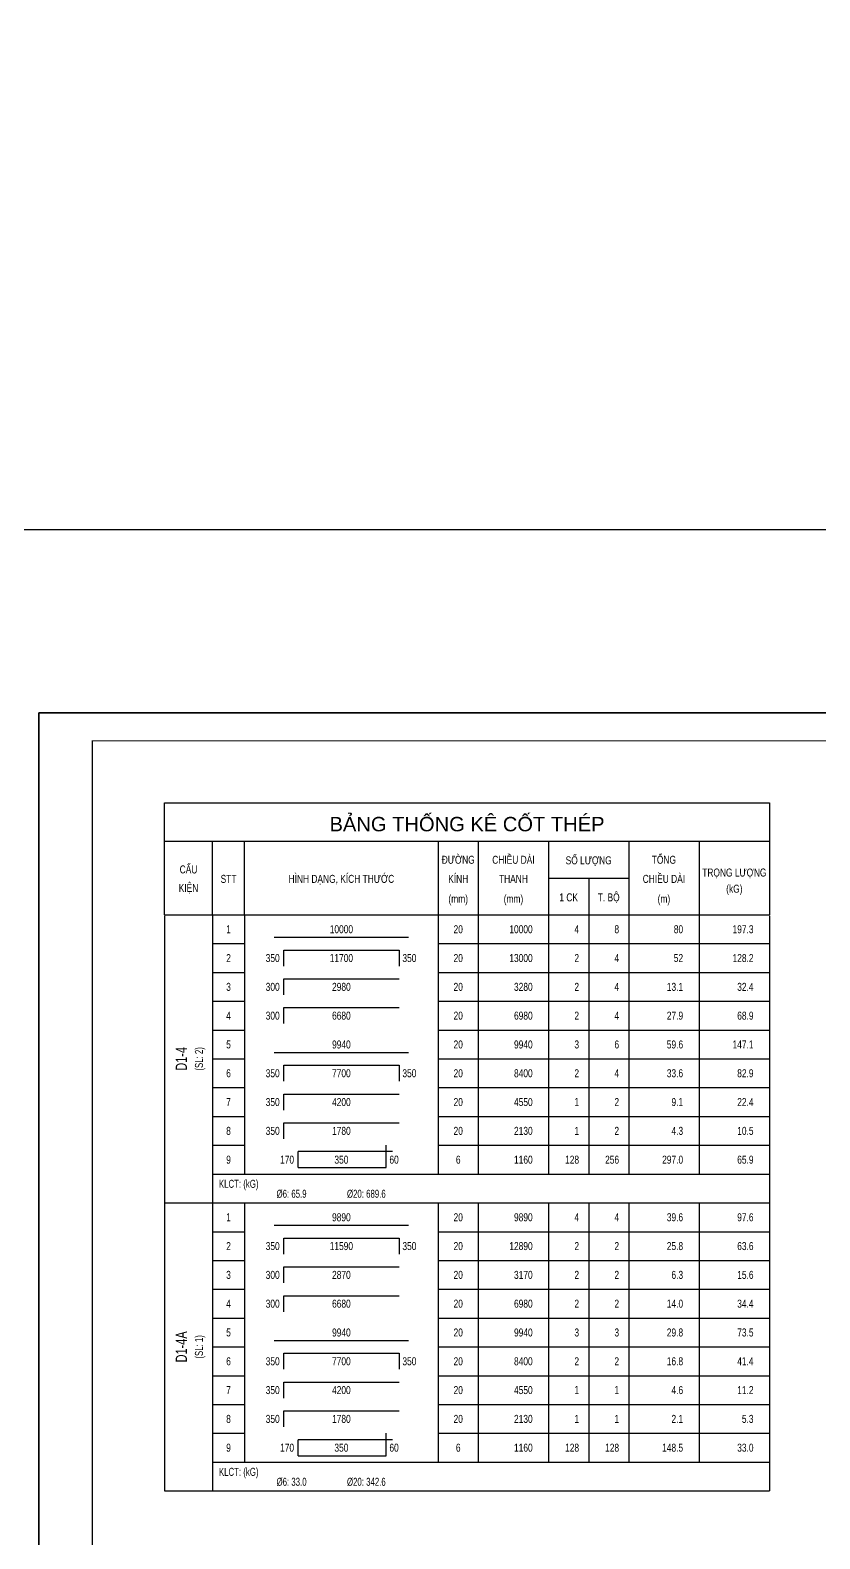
# Model space of a CAD drawing. Extents: x -2098986 to 943, y -1296280 to 73591.
# Drawn here: x -1641447 to -1621714, y -1205410 to -1167697 of the extents above; entities that cross this region are included whole.
import ezdxf
from ezdxf.enums import TextEntityAlignment as Align

# ---------------------------------------------------------------- set-up
doc = ezdxf.new("R2010")
doc.units = 0
doc.header["$LTSCALE"] = 150
doc.layers.get('Defpoints').update_dxf_attribs({"lineweight": 18})
for name, color, linetype, lineweight in [('05.Text', 253, 'Continuous', 18), ('11.Khung bo', 32, 'Continuous', 50), ('12.Khung', 36, 'Continuous', 25), ('KCVN-THAY', 7, 'Continuous', 25), ('LS-THAY', 7, 'Continuous', 20)]:
    doc.layers.add(name, color=color, linetype=linetype, lineweight=lineweight)
for name, color, linetype in [('STEEL', 4, 'Continuous'), ('TEXT_SLCK', 3, 'Continuous'), ('TEXT_TCK', 3, 'Continuous'), ('TEXT_THCT', 2, 'Continuous'), ('TEXT_TK', 2, 'Continuous'), ('THONGKE', 5, 'Continuous')]:
    doc.layers.add(name, color=color, linetype=linetype)
doc.layers.add('Tpl_Bound', color=1, linetype='Continuous', plot=False)
doc.styles.add('BIGTEXT', font='arial.ttf', dxfattribs={"width": 0.7})
doc.styles.add('SMTEXT', font='arial.ttf', dxfattribs={"width": 0.7})

# ---------------------------------------------------------------- blocks, each defined once
blk = doc.blocks.new('*U4')
at = {"layer": 'KCVN-THAY', "color": 140}
blk.add_lwpolyline([(214871.76, 86966.68), (215381.8, 86966.68), (215381.8, 86579.68), (214871.76, 86579.68)], close=True, dxfattribs=at)
blk = doc.blocks.new('100')
at = {"layer": '11.Khung bo', "const_width": 26.7}
blk.add_lwpolyline([(1860913, -945240), (1860913, -916940), (1896063, -916940), (1896063, -945240)], close=True, dxfattribs=at)
blk.add_lwpolyline([(1860913, -945240), (1860913, -916940), (1896063, -916940), (1896063, -945240)], close=True, dxfattribs=at)
blk.add_lwpolyline([(1860913, -945240), (1860913, -916940), (1896063, -916940), (1896063, -945240)], close=True, dxfattribs=at)
at = {"layer": '12.Khung'}
blk.add_lwpolyline([(1901579, -945940), (1901579, -916240), (1859580, -916240), (1859580, -945940)], close=True, dxfattribs=at)
blk.add_lwpolyline([(1901579, -945940), (1901579, -916240), (1859580, -916240), (1859580, -945940)], close=True, dxfattribs=at)
blk.add_lwpolyline([(1901579, -945940), (1901579, -916240), (1859580, -916240), (1859580, -945940)], close=True, dxfattribs=at)
blk = doc.blocks.new('TK_2')
at = {"layer": 'STEEL'}
blk.add_line((19.25, 2), (61.25, 2), dxfattribs=at)
at = {"layer": 'TEXT_TK', "style": 'SMTEXT', "width": 0.75}
for tag, p in [('SH', (5, 4.5)), ('L2', (40.25, 4.5)), ('DK', (76.75, 4.5))]:
    blk.add_attdef(tag, text='', height=2.5, dxfattribs=at).set_placement(p, align=Align.MIDDLE)
for tag, p in [('DAI', (100, 4.5)), ('SL1', (114.5, 4.5)), ('SLA', (127, 4.5)), ('DT', (147, 4.5)), ('TL', (169, 4.5))]:
    blk.add_attdef(tag, text='', height=2.5, dxfattribs=at).set_placement(p, align=Align.MIDDLE_RIGHT)
blk = doc.blocks.new('TK_9')
at = {"layer": 'STEEL'}
for p, q in [((22.25, 7), (58.25, 7)), ((22.25, 2), (22.25, 7)), ((58.25, 7), (58.25, 2))]:
    blk.add_line(p, q, dxfattribs=at)
at = {"layer": 'TEXT_TK', "style": 'SMTEXT', "width": 0.75}
for tag, p in [('SH', (5, 4.5)), ('L2', (40.25, 4.5)), ('DK', (76.75, 4.5))]:
    blk.add_attdef(tag, text='', height=2.5, dxfattribs=at).set_placement(p, align=Align.MIDDLE)
for tag, p in [('L1', (20.98, 4.5)), ('DAI', (100, 4.5)), ('SL1', (114.5, 4.5)), ('SLA', (127, 4.5)), ('DT', (147, 4.5)), ('TL', (169, 4.5))]:
    blk.add_attdef(tag, text='', height=2.5, dxfattribs=at).set_placement(p, align=Align.MIDDLE_RIGHT)
blk.add_attdef('L3', text='', height=2.5, dxfattribs=at).set_placement((59.31, 4.5), align=Align.MIDDLE_LEFT)
blk = doc.blocks.new('TK_6')
at = {"layer": 'STEEL'}
for p, q in [((22.25, 2), (22.25, 7)), ((22.25, 7), (58.25, 7))]:
    blk.add_line(p, q, dxfattribs=at)
at = {"layer": 'TEXT_TK', "style": 'SMTEXT', "width": 0.75}
for tag, p in [('SH', (5, 4.5)), ('L2', (40.25, 4.5)), ('DK', (76.75, 4.5))]:
    blk.add_attdef(tag, text='', height=2.5, dxfattribs=at).set_placement(p, align=Align.MIDDLE)
for tag, p in [('L1', (20.98, 4.5)), ('DAI', (100, 4.5)), ('SL1', (114.5, 4.5)), ('SLA', (127, 4.5)), ('DT', (147, 4.5)), ('TL', (169, 4.5))]:
    blk.add_attdef(tag, text='', height=2.5, dxfattribs=at).set_placement(p, align=Align.MIDDLE_RIGHT)
blk = doc.blocks.new('TK_14')
at = {"layer": 'STEEL'}
for p, q in [((56.25, 7), (26.75, 7)), ((26.75, 2), (26.75, 7)), ((54.25, 2), (54.25, 9)), ((26.75, 2), (54.25, 2))]:
    blk.add_line(p, q, dxfattribs=at)
at = {"layer": 'TEXT_TK', "style": 'SMTEXT', "width": 0.75}
for tag, p in [('SH', (5, 4.5)), ('L2', (40.25, 4.5)), ('DK', (76.75, 4.5))]:
    blk.add_attdef(tag, text='', height=2.5, dxfattribs=at).set_placement(p, align=Align.MIDDLE)
for tag, p in [('L1', (25.47, 4.5)), ('DAI', (100, 4.5)), ('SL1', (114.5, 4.5)), ('SLA', (127, 4.5)), ('DT', (147, 4.5)), ('TL', (169, 4.5))]:
    blk.add_attdef(tag, text='', height=2.5, dxfattribs=at).set_placement(p, align=Align.MIDDLE_RIGHT)
blk.add_attdef('M', text='', height=2.5, dxfattribs=at).set_placement((55.25, 4.5), align=Align.MIDDLE_LEFT)
blk = doc.blocks.new('THONGKE_TITLE')
at = {"layer": 'TEXT_TK'}
for p, q in [((0, -35), (0, 0)), ((0, 0), (189, 0)), ((189, 0), (189, -35)), ((0, -12), (189, -12)), ((15, -35), (15, -12)), ((25, -35), (25, -12)), ((85.5, -12), (85.5, -35)), ((98, -12), (98, -35)), ((120, -12), (120, -35)), ((145, -12), (145, -35)), ((167, -12), (167, -35)), ((120, -23.56), (145, -23.56)), ((132.5, -23.56), (132.5, -35)), ((0, -35), (189, -35))]:
    blk.add_line(p, q, dxfattribs=at)
at = {"layer": 'TEXT_TK', "color": 4, "style": 'BIGTEXT'}
blk.add_text('BẢNG THỐNG KÊ CỐT THÉP', height=4.5, dxfattribs=at).set_placement((94.5, -6), align=Align.MIDDLE)
at = {"layer": 'TEXT_TK', "style": 'SMTEXT', "width": 0.75}
for s, p in [('CẤU', (7.5, -22.06)), ('ĐƯỜNG', (91.75, -19.04)), ('CHIỀU DÀI', (109, -19.04)), ('SỐ LƯỢNG', (132.5, -19.22)), ('TỔNG', (156, -19.04)), ('STT', (20, -25.01)), ('HÌNH DẠNG, KÍCH THƯỚC', (55.25, -25.01)), ('KÍNH', (91.75, -25.01)), ('THANH', (109, -25.01)), ('CHIỀU DÀI', (156, -25.01)), ('TRỌNG LƯỢNG', (178, -23.03)), ('KIỆN', (7.5, -27.84)), ('1 CK', (126.25, -30.79)), ('T. BỘ', (138.75, -30.79)), ('(kG)', (178, -28.08)), ('(mm)', (91.75, -31.24)), ('(mm)', (109, -31.24)), ('(m)', (156, -31.24))]:
    blk.add_text(s, height=2.5, dxfattribs=at).set_placement(p, align=Align.CENTER)

msp = doc.modelspace()

# ---------------------------------------------------------------- linework, layer by layer
at = {"layer": 'LS-THAY', "color": 140}
for points in [[(-1855203.4, -1141478.9), (-1290965, -1141478.4), (-1290965, -1180179.1), (-1855203.4, -1180179.1)], [(-1855203.4, -1180179.1), (-1290965.1, -1180178.6), (-1290965.1, -1218879.4), (-1855203.4, -1218879.4)]]:
    msp.add_lwpolyline(points, close=True, dxfattribs=at)
at = {"layer": 'TEXT_TK'}
for p, q in [((-1638090.2, -1189838.6), (-1638090.2, -1204211.3)), ((-1636890.2, -1189838.6), (-1636890.2, -1204211.3)), ((-1636090.2, -1189811.3), (-1636090.2, -1196291.3)), ((-1631250.2, -1189811.3), (-1631250.2, -1196291.3)), ((-1630250.2, -1189811.3), (-1630250.2, -1196291.3)), ((-1628490.2, -1189811.3), (-1628490.2, -1196291.3)), ((-1627490.2, -1189811.3), (-1627490.2, -1196291.3)), ((-1626490.2, -1189811.3), (-1626490.2, -1196291.3)), ((-1624730.2, -1189811.3), (-1624730.2, -1196291.3)), ((-1622970.2, -1189838.6), (-1622970.2, -1204211.3)), ((-1638090.2, -1197011.3), (-1622970.2, -1197011.3)), ((-1636090.2, -1197011.3), (-1636090.2, -1203491.3)), ((-1631250.2, -1197011.3), (-1631250.2, -1203491.3)), ((-1630250.2, -1197011.3), (-1630250.2, -1203491.3)), ((-1628490.2, -1197011.3), (-1628490.2, -1203491.3)), ((-1627490.2, -1197011.3), (-1627490.2, -1203491.3)), ((-1626490.2, -1197011.3), (-1626490.2, -1203491.3)), ((-1624730.2, -1197011.3), (-1624730.2, -1203491.3)), ((-1638090.2, -1204211.3), (-1622970.2, -1204211.3))]:
    msp.add_line(p, q, dxfattribs=at)
at = {"layer": 'THONGKE'}
for p, q in [((-1636890.2, -1190531.3), (-1636090.2, -1190531.3)), ((-1631250.2, -1190531.3), (-1622970.2, -1190531.3)), ((-1636890.2, -1191251.3), (-1636090.2, -1191251.3)), ((-1631250.2, -1191251.3), (-1622970.2, -1191251.3)), ((-1636890.2, -1191971.3), (-1636090.2, -1191971.3)), ((-1631250.2, -1191971.3), (-1622970.2, -1191971.3)), ((-1636890.2, -1192691.3), (-1636090.2, -1192691.3)), ((-1631250.2, -1192691.3), (-1622970.2, -1192691.3)), ((-1636890.2, -1193411.3), (-1636090.2, -1193411.3)), ((-1631250.2, -1193411.3), (-1622970.2, -1193411.3)), ((-1636890.2, -1194131.3), (-1636090.2, -1194131.3)), ((-1631250.2, -1194131.3), (-1622970.2, -1194131.3)), ((-1636890.2, -1194851.3), (-1636090.2, -1194851.3)), ((-1631250.2, -1194851.3), (-1622970.2, -1194851.3)), ((-1636890.2, -1195571.3), (-1636090.2, -1195571.3)), ((-1631250.2, -1195571.3), (-1622970.2, -1195571.3)), ((-1636890.2, -1196291.3), (-1622970.2, -1196291.3)), ((-1636890.2, -1197731.3), (-1636090.2, -1197731.3)), ((-1631250.2, -1197731.3), (-1622970.2, -1197731.3)), ((-1636890.2, -1198451.3), (-1636090.2, -1198451.3)), ((-1631250.2, -1198451.3), (-1622970.2, -1198451.3)), ((-1636890.2, -1199171.3), (-1636090.2, -1199171.3)), ((-1631250.2, -1199171.3), (-1622970.2, -1199171.3)), ((-1636890.2, -1199891.3), (-1636090.2, -1199891.3)), ((-1631250.2, -1199891.3), (-1622970.2, -1199891.3)), ((-1636890.2, -1200611.3), (-1636090.2, -1200611.3)), ((-1631250.2, -1200611.3), (-1622970.2, -1200611.3)), ((-1636890.2, -1201331.3), (-1636090.2, -1201331.3)), ((-1631250.2, -1201331.3), (-1622970.2, -1201331.3)), ((-1636890.2, -1202051.3), (-1636090.2, -1202051.3)), ((-1631250.2, -1202051.3), (-1622970.2, -1202051.3)), ((-1636890.2, -1202771.3), (-1636090.2, -1202771.3)), ((-1631250.2, -1202771.3), (-1622970.2, -1202771.3)), ((-1636890.2, -1203491.3), (-1622970.2, -1203491.3))]:
    msp.add_line(p, q, dxfattribs=at)
at = {"layer": 'Tpl_Bound', "color": 1}
msp.add_lwpolyline([(-1641227.3, -1214459.5), (-1641227.3, -1184759.5), (-1599227.3, -1184759.5), (-1599227.3, -1214459.5)], close=True, dxfattribs=at)

# ---------------------------------------------------------------- block references
at = {"layer": '05.Text', "xscale": 1.000009185772931, "yscale": 1.000009185772931, "zscale": 1.000009185772931}
msp.add_blockref('100', (-3500824, -268511), dxfattribs=at)
at = {"layer": 'Defpoints', "xscale": 100, "yscale": 100, "zscale": 100}
msp.add_blockref('*U4', (-23132738, -9876846.9), dxfattribs=at)
at = {"layer": 'TEXT_TK', "xscale": 80, "yscale": 80, "zscale": 80}
msp.add_blockref('THONGKE_TITLE', (-1638090.2, -1187011.3), dxfattribs=at)
for name, p, values in [('TK_2', (-1636890.2, -1190531.3), {'L2': '10000', 'TL': '197.3', 'DT': '80', 'SLA': '8', 'SL1': '4', 'DAI': '10000', 'DK': '20', 'SH': '1'}), ('TK_9', (-1636890.2, -1191251.3), {'SH': '2', 'L1': '350', 'L2': '11700', 'L3': '350', 'DK': '20', 'DAI': '13000', 'SL1': '2', 'SLA': '4', 'DT': '52', 'TL': '128.2'}), ('TK_6', (-1636890.2, -1191971.3), {'L1': '300', 'L2': '2980', 'SH': '3', 'DAI': '3280', 'DK': '20', 'SL1': '2', 'SLA': '4', 'TL': '32.4', 'DT': '13.1'}), ('TK_6', (-1636890.2, -1192691.3), {'L1': '300', 'L2': '6680', 'SH': '4', 'DAI': '6980', 'DK': '20', 'SL1': '2', 'SLA': '4', 'TL': '68.9', 'DT': '27.9'}), ('TK_2', (-1636890.2, -1193411.3), {'L2': '9940', 'TL': '147.1', 'DT': '59.6', 'SLA': '6', 'SL1': '3', 'DAI': '9940', 'DK': '20', 'SH': '5'}), ('TK_9', (-1636890.2, -1194131.3), {'SH': '6', 'L1': '350', 'L2': '7700', 'L3': '350', 'DK': '20', 'DAI': '8400', 'SL1': '2', 'SLA': '4', 'DT': '33.6', 'TL': '82.9'}), ('TK_6', (-1636890.2, -1194851.3), {'L1': '350', 'L2': '4200', 'SH': '7', 'DAI': '4550', 'DK': '20', 'SL1': '1', 'SLA': '2', 'TL': '22.4', 'DT': '9.1'}), ('TK_6', (-1636890.2, -1195571.3), {'L1': '350', 'L2': '1780', 'SH': '8', 'DAI': '2130', 'DK': '20', 'SL1': '1', 'SLA': '2', 'TL': '10.5', 'DT': '4.3'}), ('TK_14', (-1636890.2, -1196291.3), {'SH': '9', 'L1': '170', 'L2': '350', 'M': '60', 'DK': '6', 'DAI': '1160', 'SL1': '128', 'SLA': '256', 'DT': '297.0', 'TL': '65.9'}), ('TK_2', (-1636890.2, -1197731.3), {'L2': '9890', 'TL': '97.6', 'DT': '39.6', 'SLA': '4', 'SL1': '4', 'DAI': '9890', 'DK': '20', 'SH': '1'}), ('TK_9', (-1636890.2, -1198451.3), {'SH': '2', 'L1': '350', 'L2': '11590', 'L3': '350', 'DK': '20', 'DAI': '12890', 'SL1': '2', 'SLA': '2', 'DT': '25.8', 'TL': '63.6'}), ('TK_6', (-1636890.2, -1199171.3), {'L1': '300', 'L2': '2870', 'SH': '3', 'DAI': '3170', 'DK': '20', 'SL1': '2', 'SLA': '2', 'TL': '15.6', 'DT': '6.3'}), ('TK_6', (-1636890.2, -1199891.3), {'L1': '300', 'L2': '6680', 'SH': '4', 'DAI': '6980', 'DK': '20', 'SL1': '2', 'SLA': '2', 'TL': '34.4', 'DT': '14.0'}), ('TK_2', (-1636890.2, -1200611.3), {'L2': '9940', 'TL': '73.5', 'DT': '29.8', 'SLA': '3', 'SL1': '3', 'DAI': '9940', 'DK': '20', 'SH': '5'}), ('TK_9', (-1636890.2, -1201331.3), {'SH': '6', 'L1': '350', 'L2': '7700', 'L3': '350', 'DK': '20', 'DAI': '8400', 'SL1': '2', 'SLA': '2', 'DT': '16.8', 'TL': '41.4'}), ('TK_6', (-1636890.2, -1202051.3), {'L1': '350', 'L2': '4200', 'SH': '7', 'DAI': '4550', 'DK': '20', 'SL1': '1', 'SLA': '1', 'TL': '11.2', 'DT': '4.6'}), ('TK_6', (-1636890.2, -1202771.3), {'L1': '350', 'L2': '1780', 'SH': '8', 'DAI': '2130', 'DK': '20', 'SL1': '1', 'SLA': '1', 'TL': '5.3', 'DT': '2.1'}), ('TK_14', (-1636890.2, -1203491.3), {'SH': '9', 'L1': '170', 'L2': '350', 'M': '60', 'DK': '6', 'DAI': '1160', 'SL1': '128', 'SLA': '128', 'DT': '148.5', 'TL': '33.0'})]:
    msp.add_blockref(name, p, dxfattribs=at).add_auto_attribs(values)

# ---------------------------------------------------------------- texts
at = {"layer": 'TEXT_SLCK', "style": 'SMTEXT', "width": 0.7}
for s, p in [('(SL: 2)', (-1637130.2, -1193411.3)), ('(SL: 1)', (-1637130.2, -1200611.3))]:
    msp.add_text(s, height=200, rotation=90, dxfattribs=at).set_placement(p, align=Align.CENTER)
at = {"layer": 'TEXT_TCK', "style": 'SMTEXT', "width": 0.7}
for s, p in [('D1-4', (-1637530.2, -1193411.3)), ('D1-4A', (-1637530.2, -1200611.3))]:
    msp.add_text(s, height=280, rotation=90, dxfattribs=at).set_placement(p, align=Align.CENTER)
at = {"layer": 'TEXT_THCT', "style": 'SMTEXT', "width": 0.7}
for s, p in [('KLCT: (kG)', (-1636730.2, -1196635.3)), ('%%c6: 65.9', (-1635290.2, -1196883.3)), ('%%c20: 689.6', (-1633530.2, -1196883.3)), ('KLCT: (kG)', (-1636730.2, -1203835.3)), ('%%c6: 33.0', (-1635290.2, -1204083.3)), ('%%c20: 342.6', (-1633530.2, -1204083.3))]:
    msp.add_text(s, height=200, dxfattribs=at).set_placement(p)

doc.saveas('drawing.dxf')
